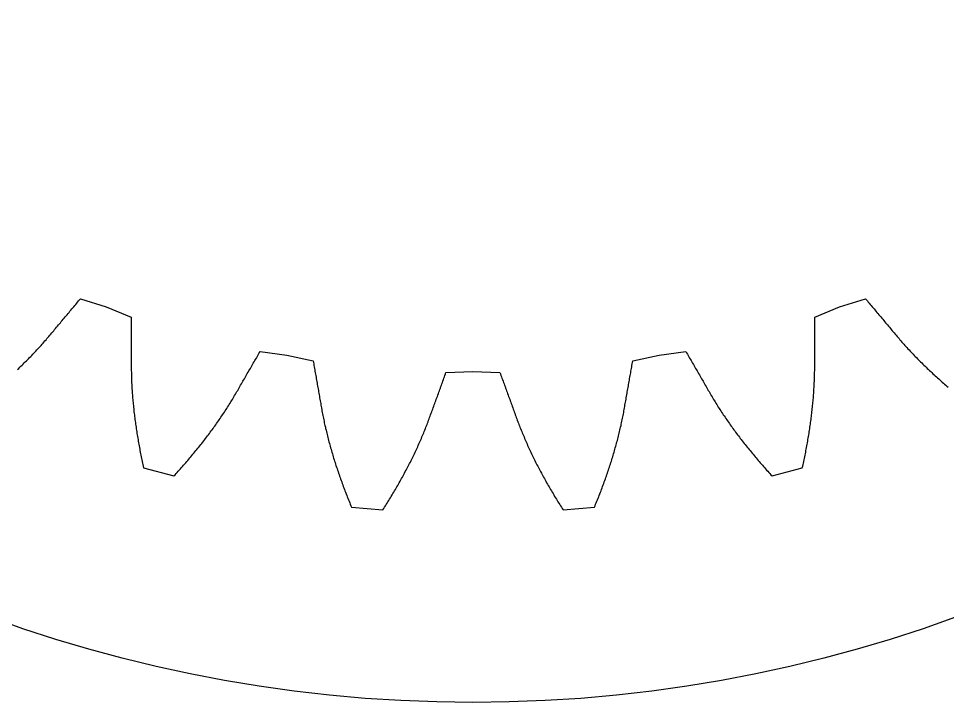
# Model space of a CAD drawing. Header units: metres. Extents: x -22.2 to 22.2, y -22.2 to 22.2.
# Drawn here: x -7.2 to 7.52, y -22.25 to -11.4 of the extents above; entities that cross this region are included whole.
import ezdxf

# ---------------------------------------------------------------- set-up
doc = ezdxf.new("R2010")
doc.units = ezdxf.units.M

msp = doc.modelspace()

# ---------------------------------------------------------------- linework, layer by layer
msp.add_lwpolyline([(-7.221, -16.967), (-7.203, -16.951), (-7.185, -16.934), (-7.168, -16.917), (-7.15, -16.9), (-7.133, -16.883), (-7.115, -16.865), (-7.098, -16.848), (-7.081, -16.831), (-7.064, -16.814), (-7.047, -16.797), (-7.03, -16.779), (-7.013, -16.762), (-6.996, -16.745), (-6.98, -16.727), (-6.963, -16.71), (-6.946, -16.692), (-6.93, -16.675), (-6.914, -16.657), (-6.897, -16.64), (-6.881, -16.622), (-6.865, -16.604), (-6.849, -16.587), (-6.833, -16.569), (-6.817, -16.551), (-6.802, -16.533), (-6.786, -16.515), (-6.77, -16.497), (-6.755, -16.479), (-6.74, -16.461), (-6.724, -16.443), (-6.709, -16.425), (-6.694, -16.407), (-6.679, -16.389), (-6.664, -16.371), (-6.648, -16.353), (-6.633, -16.335), (-6.618, -16.316), (-6.603, -16.298), (-6.588, -16.28), (-6.572, -16.262), (-6.557, -16.244), (-6.542, -16.226), (-6.527, -16.208), (-6.512, -16.19), (-6.496, -16.171), (-6.481, -16.153), (-6.466, -16.135), (-6.451, -16.117), (-6.435, -16.099), (-6.42, -16.081), (-6.405, -16.063), (-6.39, -16.044), (-6.375, -16.026), (-6.359, -16.008), (-6.344, -15.99), (-6.329, -15.972), (-6.314, -15.954), (-6.298, -15.935), (-6.283, -15.917), (-6.268, -15.899), (-6.253, -15.881), (-6.237, -15.863), (-6.222, -15.845), (-5.814, -15.975), (-5.814, -15.975), (-5.418, -16.137), (-5.418, -16.161), (-5.418, -16.185), (-5.418, -16.208), (-5.418, -16.232), (-5.418, -16.256), (-5.418, -16.279), (-5.418, -16.303), (-5.418, -16.327), (-5.418, -16.351), (-5.418, -16.374), (-5.418, -16.398), (-5.418, -16.422), (-5.418, -16.445), (-5.418, -16.469), (-5.418, -16.493), (-5.418, -16.516), (-5.418, -16.54), (-5.418, -16.564), (-5.418, -16.587), (-5.418, -16.611), (-5.418, -16.635), (-5.418, -16.658), (-5.418, -16.682), (-5.418, -16.706), (-5.418, -16.729), (-5.418, -16.753), (-5.418, -16.777), (-5.418, -16.8), (-5.418, -16.824), (-5.418, -16.848), (-5.418, -16.871), (-5.418, -16.895), (-5.418, -16.919), (-5.418, -16.942), (-5.418, -16.966), (-5.418, -16.99), (-5.417, -17.013), (-5.417, -17.037), (-5.416, -17.061), (-5.416, -17.085), (-5.415, -17.109), (-5.414, -17.132), (-5.413, -17.156), (-5.412, -17.18), (-5.411, -17.204), (-5.41, -17.228), (-5.408, -17.252), (-5.407, -17.276), (-5.405, -17.3), (-5.404, -17.324), (-5.402, -17.348), (-5.4, -17.372), (-5.399, -17.397), (-5.397, -17.421), (-5.394, -17.445), (-5.392, -17.469), (-5.39, -17.493), (-5.388, -17.518), (-5.385, -17.542), (-5.383, -17.566), (-5.38, -17.591), (-5.378, -17.615), (-5.375, -17.639), (-5.372, -17.664), (-5.369, -17.688), (-5.366, -17.712), (-5.363, -17.737), (-5.36, -17.761), (-5.357, -17.786), (-5.353, -17.81), (-5.35, -17.835), (-5.346, -17.859), (-5.343, -17.884), (-5.339, -17.909), (-5.335, -17.933), (-5.332, -17.958), (-5.328, -17.982), (-5.324, -18.007), (-5.32, -18.032), (-5.316, -18.056), (-5.311, -18.081), (-5.307, -18.106), (-5.303, -18.13), (-5.298, -18.155), (-5.294, -18.18), (-5.289, -18.205), (-5.284, -18.23), (-5.28, -18.254), (-5.275, -18.279), (-5.27, -18.304), (-5.265, -18.329), (-5.26, -18.354), (-5.255, -18.379), (-5.249, -18.404), (-5.244, -18.428), (-5.239, -18.453), (-5.233, -18.478), (-5.228, -18.503), (-5.222, -18.528), (-4.742, -18.657), (-4.724, -18.638), (-4.707, -18.619), (-4.69, -18.6), (-4.673, -18.581), (-4.656, -18.563), (-4.639, -18.544), (-4.622, -18.525), (-4.605, -18.506), (-4.588, -18.487), (-4.572, -18.468), (-4.555, -18.449), (-4.538, -18.429), (-4.522, -18.41), (-4.506, -18.391), (-4.489, -18.372), (-4.473, -18.353), (-4.457, -18.334), (-4.441, -18.314), (-4.425, -18.295), (-4.409, -18.276), (-4.393, -18.256), (-4.377, -18.237), (-4.361, -18.218), (-4.346, -18.198), (-4.33, -18.179), (-4.315, -18.159), (-4.3, -18.14), (-4.284, -18.12), (-4.269, -18.101), (-4.254, -18.081), (-4.239, -18.062), (-4.224, -18.042), (-4.209, -18.023), (-4.194, -18.003), (-4.179, -17.983), (-4.165, -17.964), (-4.15, -17.944), (-4.136, -17.924), (-4.121, -17.904), (-4.107, -17.884), (-4.093, -17.865), (-4.079, -17.845), (-4.065, -17.825), (-4.051, -17.805), (-4.037, -17.785), (-4.023, -17.765), (-4.009, -17.745), (-3.996, -17.725), (-3.982, -17.705), (-3.969, -17.685), (-3.955, -17.665), (-3.942, -17.645), (-3.929, -17.625), (-3.916, -17.605), (-3.903, -17.585), (-3.89, -17.564), (-3.877, -17.544), (-3.865, -17.524), (-3.852, -17.504), (-3.84, -17.483), (-3.827, -17.463), (-3.815, -17.443), (-3.803, -17.422), (-3.791, -17.402), (-3.779, -17.381), (-3.767, -17.361), (-3.755, -17.341), (-3.743, -17.32), (-3.731, -17.3), (-3.72, -17.279), (-3.708, -17.259), (-3.696, -17.238), (-3.684, -17.218), (-3.672, -17.197), (-3.66, -17.177), (-3.649, -17.156), (-3.637, -17.136), (-3.625, -17.115), (-3.613, -17.095), (-3.601, -17.074), (-3.589, -17.054), (-3.578, -17.033), (-3.566, -17.013), (-3.554, -16.992), (-3.542, -16.972), (-3.53, -16.951), (-3.518, -16.931), (-3.507, -16.91), (-3.495, -16.89), (-3.483, -16.869), (-3.471, -16.849), (-3.459, -16.828), (-3.447, -16.808), (-3.435, -16.787), (-3.424, -16.767), (-3.412, -16.746), (-3.4, -16.725), (-3.388, -16.705), (-3.376, -16.684), (-2.952, -16.742), (-2.952, -16.742), (-2.534, -16.833), (-2.53, -16.856), (-2.526, -16.88), (-2.521, -16.903), (-2.517, -16.926), (-2.513, -16.95), (-2.509, -16.973), (-2.505, -16.996), (-2.501, -17.02), (-2.497, -17.043), (-2.493, -17.066), (-2.489, -17.09), (-2.484, -17.113), (-2.48, -17.136), (-2.476, -17.16), (-2.472, -17.183), (-2.468, -17.206), (-2.464, -17.23), (-2.46, -17.253), (-2.456, -17.276), (-2.452, -17.3), (-2.447, -17.323), (-2.443, -17.346), (-2.439, -17.37), (-2.435, -17.393), (-2.431, -17.416), (-2.427, -17.439), (-2.423, -17.463), (-2.419, -17.486), (-2.415, -17.509), (-2.41, -17.533), (-2.406, -17.556), (-2.402, -17.579), (-2.398, -17.602), (-2.394, -17.626), (-2.39, -17.649), (-2.385, -17.672), (-2.381, -17.696), (-2.376, -17.719), (-2.372, -17.742), (-2.367, -17.766), (-2.362, -17.789), (-2.357, -17.812), (-2.352, -17.836), (-2.347, -17.859), (-2.341, -17.882), (-2.336, -17.906), (-2.33, -17.929), (-2.325, -17.953), (-2.319, -17.976), (-2.313, -17.999), (-2.308, -18.023), (-2.302, -18.046), (-2.296, -18.07), (-2.289, -18.093), (-2.283, -18.117), (-2.277, -18.14), (-2.271, -18.164), (-2.264, -18.187), (-2.257, -18.211), (-2.251, -18.234), (-2.244, -18.258), (-2.237, -18.281), (-2.23, -18.305), (-2.223, -18.328), (-2.216, -18.352), (-2.209, -18.375), (-2.202, -18.399), (-2.194, -18.422), (-2.187, -18.446), (-2.179, -18.469), (-2.172, -18.493), (-2.164, -18.516), (-2.156, -18.54), (-2.148, -18.564), (-2.14, -18.587), (-2.132, -18.611), (-2.124, -18.634), (-2.116, -18.658), (-2.108, -18.681), (-2.099, -18.705), (-2.091, -18.729), (-2.082, -18.752), (-2.074, -18.776), (-2.065, -18.799), (-2.056, -18.823), (-2.047, -18.847), (-2.039, -18.87), (-2.03, -18.894), (-2.02, -18.917), (-2.011, -18.941), (-2.002, -18.965), (-1.993, -18.988), (-1.983, -19.012), (-1.974, -19.035), (-1.964, -19.059), (-1.955, -19.083), (-1.945, -19.106), (-1.935, -19.13), (-1.925, -19.153), (-1.43, -19.197), (-1.416, -19.175), (-1.402, -19.154), (-1.389, -19.132), (-1.375, -19.111), (-1.362, -19.089), (-1.348, -19.067), (-1.335, -19.046), (-1.322, -19.024), (-1.308, -19.003), (-1.295, -18.981), (-1.282, -18.959), (-1.269, -18.938), (-1.256, -18.916), (-1.243, -18.894), (-1.231, -18.872), (-1.218, -18.851), (-1.206, -18.829), (-1.193, -18.807), (-1.181, -18.785), (-1.168, -18.764), (-1.156, -18.742), (-1.144, -18.72), (-1.132, -18.698), (-1.12, -18.676), (-1.108, -18.655), (-1.096, -18.633), (-1.084, -18.611), (-1.073, -18.589), (-1.061, -18.567), (-1.049, -18.545), (-1.038, -18.523), (-1.027, -18.502), (-1.015, -18.48), (-1.004, -18.458), (-0.993, -18.436), (-0.982, -18.414), (-0.971, -18.392), (-0.96, -18.37), (-0.95, -18.348), (-0.939, -18.326), (-0.929, -18.304), (-0.918, -18.282), (-0.908, -18.26), (-0.897, -18.238), (-0.887, -18.216), (-0.877, -18.194), (-0.867, -18.172), (-0.857, -18.15), (-0.847, -18.128), (-0.838, -18.106), (-0.828, -18.084), (-0.818, -18.061), (-0.809, -18.039), (-0.8, -18.017), (-0.79, -17.995), (-0.781, -17.973), (-0.772, -17.951), (-0.763, -17.929), (-0.754, -17.907), (-0.745, -17.884), (-0.737, -17.862), (-0.728, -17.84), (-0.72, -17.818), (-0.711, -17.796), (-0.703, -17.774), (-0.695, -17.751), (-0.687, -17.729), (-0.679, -17.707), (-0.671, -17.685), (-0.663, -17.663), (-0.655, -17.64), (-0.646, -17.618), (-0.638, -17.596), (-0.63, -17.574), (-0.622, -17.551), (-0.614, -17.529), (-0.606, -17.507), (-0.598, -17.485), (-0.59, -17.463), (-0.582, -17.44), (-0.574, -17.418), (-0.565, -17.396), (-0.557, -17.374), (-0.549, -17.351), (-0.541, -17.329), (-0.533, -17.307), (-0.525, -17.285), (-0.517, -17.262), (-0.509, -17.24), (-0.501, -17.218), (-0.493, -17.195), (-0.484, -17.173), (-0.476, -17.151), (-0.468, -17.129), (-0.46, -17.106), (-0.452, -17.084), (-0.444, -17.062), (-0.436, -17.039), (-0.428, -17.017), (0, -17), (0, -17), (0.428, -17.017), (0.436, -17.039), (0.444, -17.062), (0.452, -17.084), (0.46, -17.106), (0.468, -17.129), (0.476, -17.151), (0.484, -17.173), (0.493, -17.195), (0.501, -17.218), (0.509, -17.24), (0.517, -17.262), (0.525, -17.285), (0.533, -17.307), (0.541, -17.329), (0.549, -17.351), (0.557, -17.374), (0.565, -17.396), (0.574, -17.418), (0.582, -17.44), (0.59, -17.463), (0.598, -17.485), (0.606, -17.507), (0.614, -17.529), (0.622, -17.551), (0.63, -17.574), (0.638, -17.596), (0.646, -17.618), (0.654, -17.64), (0.663, -17.663), (0.671, -17.685), (0.679, -17.707), (0.687, -17.729), (0.695, -17.751), (0.703, -17.774), (0.711, -17.796), (0.72, -17.818), (0.728, -17.84), (0.737, -17.862), (0.745, -17.884), (0.754, -17.907), (0.763, -17.929), (0.772, -17.951), (0.781, -17.973), (0.79, -17.995), (0.8, -18.017), (0.809, -18.039), (0.818, -18.061), (0.828, -18.084), (0.838, -18.106), (0.847, -18.128), (0.857, -18.15), (0.867, -18.172), (0.877, -18.194), (0.887, -18.216), (0.897, -18.238), (0.908, -18.26), (0.918, -18.282), (0.929, -18.304), (0.939, -18.326), (0.95, -18.348), (0.96, -18.37), (0.971, -18.392), (0.982, -18.414), (0.993, -18.436), (1.004, -18.458), (1.015, -18.48), (1.027, -18.502), (1.038, -18.523), (1.049, -18.545), (1.061, -18.567), (1.073, -18.589), (1.084, -18.611), (1.096, -18.633), (1.108, -18.655), (1.12, -18.676), (1.132, -18.698), (1.144, -18.72), (1.156, -18.742), (1.168, -18.764), (1.181, -18.785), (1.193, -18.807), (1.206, -18.829), (1.218, -18.851), (1.231, -18.872), (1.243, -18.894), (1.256, -18.916), (1.269, -18.938), (1.282, -18.959), (1.295, -18.981), (1.308, -19.003), (1.322, -19.024), (1.335, -19.046), (1.348, -19.067), (1.362, -19.089), (1.375, -19.111), (1.389, -19.132), (1.402, -19.154), (1.416, -19.175), (1.43, -19.197), (1.925, -19.153), (1.935, -19.13), (1.945, -19.106), (1.955, -19.083), (1.964, -19.059), (1.974, -19.035), (1.983, -19.012), (1.993, -18.988), (2.002, -18.965), (2.011, -18.941), (2.02, -18.917), (2.03, -18.894), (2.039, -18.87), (2.047, -18.847), (2.056, -18.823), (2.065, -18.799), (2.074, -18.776), (2.082, -18.752), (2.091, -18.729), (2.099, -18.705), (2.108, -18.681), (2.116, -18.658), (2.124, -18.634), (2.132, -18.611), (2.14, -18.587), (2.148, -18.564), (2.156, -18.54), (2.164, -18.516), (2.172, -18.493), (2.179, -18.469), (2.187, -18.446), (2.194, -18.422), (2.202, -18.399), (2.209, -18.375), (2.216, -18.352), (2.223, -18.328), (2.23, -18.305), (2.237, -18.281), (2.244, -18.258), (2.251, -18.234), (2.257, -18.211), (2.264, -18.187), (2.271, -18.164), (2.277, -18.14), (2.283, -18.117), (2.289, -18.093), (2.296, -18.07), (2.302, -18.046), (2.308, -18.023), (2.313, -17.999), (2.319, -17.976), (2.325, -17.953), (2.33, -17.929), (2.336, -17.906), (2.341, -17.882), (2.347, -17.859), (2.352, -17.836), (2.357, -17.812), (2.362, -17.789), (2.367, -17.766), (2.372, -17.742), (2.376, -17.719), (2.381, -17.696), (2.385, -17.672), (2.39, -17.649), (2.394, -17.626), (2.398, -17.602), (2.402, -17.579), (2.406, -17.556), (2.41, -17.533), (2.415, -17.509), (2.419, -17.486), (2.423, -17.463), (2.427, -17.439), (2.431, -17.416), (2.435, -17.393), (2.439, -17.37), (2.443, -17.346), (2.447, -17.323), (2.452, -17.3), (2.456, -17.276), (2.46, -17.253), (2.464, -17.23), (2.468, -17.206), (2.472, -17.183), (2.476, -17.16), (2.48, -17.136), (2.484, -17.113), (2.489, -17.09), (2.493, -17.066), (2.497, -17.043), (2.501, -17.02), (2.505, -16.996), (2.509, -16.973), (2.513, -16.95), (2.517, -16.926), (2.521, -16.903), (2.526, -16.88), (2.53, -16.856), (2.534, -16.833), (2.952, -16.742), (2.952, -16.742), (3.376, -16.684), (3.388, -16.705), (3.4, -16.725), (3.412, -16.746), (3.424, -16.767), (3.435, -16.787), (3.447, -16.808), (3.459, -16.828), (3.471, -16.849), (3.483, -16.869), (3.495, -16.89), (3.507, -16.91), (3.518, -16.931), (3.53, -16.951), (3.542, -16.972), (3.554, -16.992), (3.566, -17.013), (3.578, -17.033), (3.589, -17.054), (3.601, -17.074), (3.613, -17.095), (3.625, -17.115), (3.637, -17.136), (3.649, -17.156), (3.66, -17.177), (3.672, -17.197), (3.684, -17.218), (3.696, -17.238), (3.708, -17.259), (3.72, -17.279), (3.731, -17.3), (3.743, -17.32), (3.755, -17.341), (3.767, -17.361), (3.779, -17.381), (3.791, -17.402), (3.803, -17.422), (3.815, -17.443), (3.827, -17.463), (3.84, -17.483), (3.852, -17.504), (3.865, -17.524), (3.877, -17.544), (3.89, -17.564), (3.903, -17.585), (3.916, -17.605), (3.929, -17.625), (3.942, -17.645), (3.955, -17.665), (3.969, -17.685), (3.982, -17.705), (3.996, -17.725), (4.009, -17.745), (4.023, -17.765), (4.037, -17.785), (4.051, -17.805), (4.065, -17.825), (4.079, -17.845), (4.093, -17.865), (4.107, -17.884), (4.121, -17.904), (4.136, -17.924), (4.15, -17.944), (4.165, -17.964), (4.179, -17.983), (4.194, -18.003), (4.209, -18.023), (4.224, -18.042), (4.239, -18.062), (4.254, -18.081), (4.269, -18.101), (4.284, -18.12), (4.3, -18.14), (4.315, -18.159), (4.33, -18.179), (4.346, -18.198), (4.361, -18.218), (4.377, -18.237), (4.393, -18.256), (4.409, -18.276), (4.425, -18.295), (4.441, -18.314), (4.457, -18.334), (4.473, -18.353), (4.489, -18.372), (4.506, -18.391), (4.522, -18.41), (4.538, -18.429), (4.555, -18.449), (4.572, -18.468), (4.588, -18.487), (4.605, -18.506), (4.622, -18.525), (4.639, -18.544), (4.656, -18.563), (4.673, -18.581), (4.69, -18.6), (4.707, -18.619), (4.724, -18.638), (4.742, -18.657), (5.222, -18.528), (5.228, -18.503), (5.233, -18.478), (5.239, -18.453), (5.244, -18.428), (5.249, -18.404), (5.255, -18.379), (5.26, -18.354), (5.265, -18.329), (5.27, -18.304), (5.275, -18.279), (5.28, -18.254), (5.284, -18.23), (5.289, -18.205), (5.294, -18.18), (5.298, -18.155), (5.303, -18.13), (5.307, -18.106), (5.311, -18.081), (5.316, -18.056), (5.32, -18.032), (5.324, -18.007), (5.328, -17.982), (5.332, -17.958), (5.335, -17.933), (5.339, -17.909), (5.343, -17.884), (5.346, -17.859), (5.35, -17.835), (5.353, -17.81), (5.357, -17.786), (5.36, -17.761), (5.363, -17.737), (5.366, -17.712), (5.369, -17.688), (5.372, -17.664), (5.375, -17.639), (5.378, -17.615), (5.38, -17.591), (5.383, -17.566), (5.385, -17.542), (5.388, -17.518), (5.39, -17.493), (5.392, -17.469), (5.394, -17.445), (5.397, -17.421), (5.399, -17.397), (5.4, -17.372), (5.402, -17.348), (5.404, -17.324), (5.405, -17.3), (5.407, -17.276), (5.408, -17.252), (5.41, -17.228), (5.411, -17.204), (5.412, -17.18), (5.413, -17.156), (5.414, -17.132), (5.415, -17.109), (5.416, -17.085), (5.416, -17.061), (5.417, -17.037), (5.417, -17.013), (5.418, -16.99), (5.418, -16.966), (5.418, -16.942), (5.418, -16.919), (5.418, -16.895), (5.418, -16.871), (5.418, -16.848), (5.418, -16.824), (5.418, -16.8), (5.418, -16.777), (5.418, -16.753), (5.418, -16.729), (5.418, -16.706), (5.418, -16.682), (5.418, -16.658), (5.418, -16.635), (5.418, -16.611), (5.418, -16.587), (5.418, -16.564), (5.418, -16.54), (5.418, -16.516), (5.418, -16.493), (5.418, -16.469), (5.418, -16.445), (5.418, -16.422), (5.418, -16.398), (5.418, -16.374), (5.418, -16.351), (5.418, -16.327), (5.418, -16.303), (5.418, -16.279), (5.418, -16.256), (5.418, -16.232), (5.418, -16.208), (5.418, -16.185), (5.418, -16.161), (5.418, -16.137), (5.814, -15.975), (5.814, -15.975), (6.222, -15.845), (6.237, -15.863), (6.253, -15.881), (6.268, -15.899), (6.283, -15.917), (6.298, -15.935), (6.314, -15.954), (6.329, -15.972), (6.344, -15.99), (6.359, -16.008), (6.375, -16.026), (6.39, -16.044), (6.405, -16.063), (6.42, -16.081), (6.435, -16.099), (6.451, -16.117), (6.466, -16.135), (6.481, -16.153), (6.496, -16.171), (6.512, -16.19), (6.527, -16.208), (6.542, -16.226), (6.557, -16.244), (6.572, -16.262), (6.588, -16.28), (6.603, -16.298), (6.618, -16.316), (6.633, -16.335), (6.648, -16.353), (6.664, -16.371), (6.679, -16.389), (6.694, -16.407), (6.709, -16.425), (6.724, -16.443), (6.74, -16.461), (6.755, -16.479), (6.77, -16.497), (6.786, -16.515), (6.802, -16.533), (6.817, -16.551), (6.833, -16.569), (6.849, -16.587), (6.865, -16.604), (6.881, -16.622), (6.897, -16.64), (6.914, -16.657), (6.93, -16.675), (6.946, -16.692), (6.963, -16.71), (6.98, -16.727), (6.996, -16.745), (7.013, -16.762), (7.03, -16.779), (7.047, -16.797), (7.064, -16.814), (7.081, -16.831), (7.098, -16.848), (7.115, -16.865), (7.133, -16.883), (7.15, -16.9), (7.168, -16.917), (7.185, -16.934), (7.203, -16.951), (7.221, -16.967), (7.239, -16.984), (7.257, -17.001), (7.275, -17.018), (7.293, -17.035), (7.311, -17.051), (7.329, -17.068), (7.347, -17.085), (7.366, -17.101), (7.384, -17.118), (7.403, -17.134), (7.421, -17.151), (7.44, -17.167), (7.459, -17.184), (7.478, -17.2), (7.496, -17.216), (7.515, -17.233), (7.534, -17.249)])
msp.add_circle((0, 0), 22.25)

doc.saveas('drawing.dxf')
